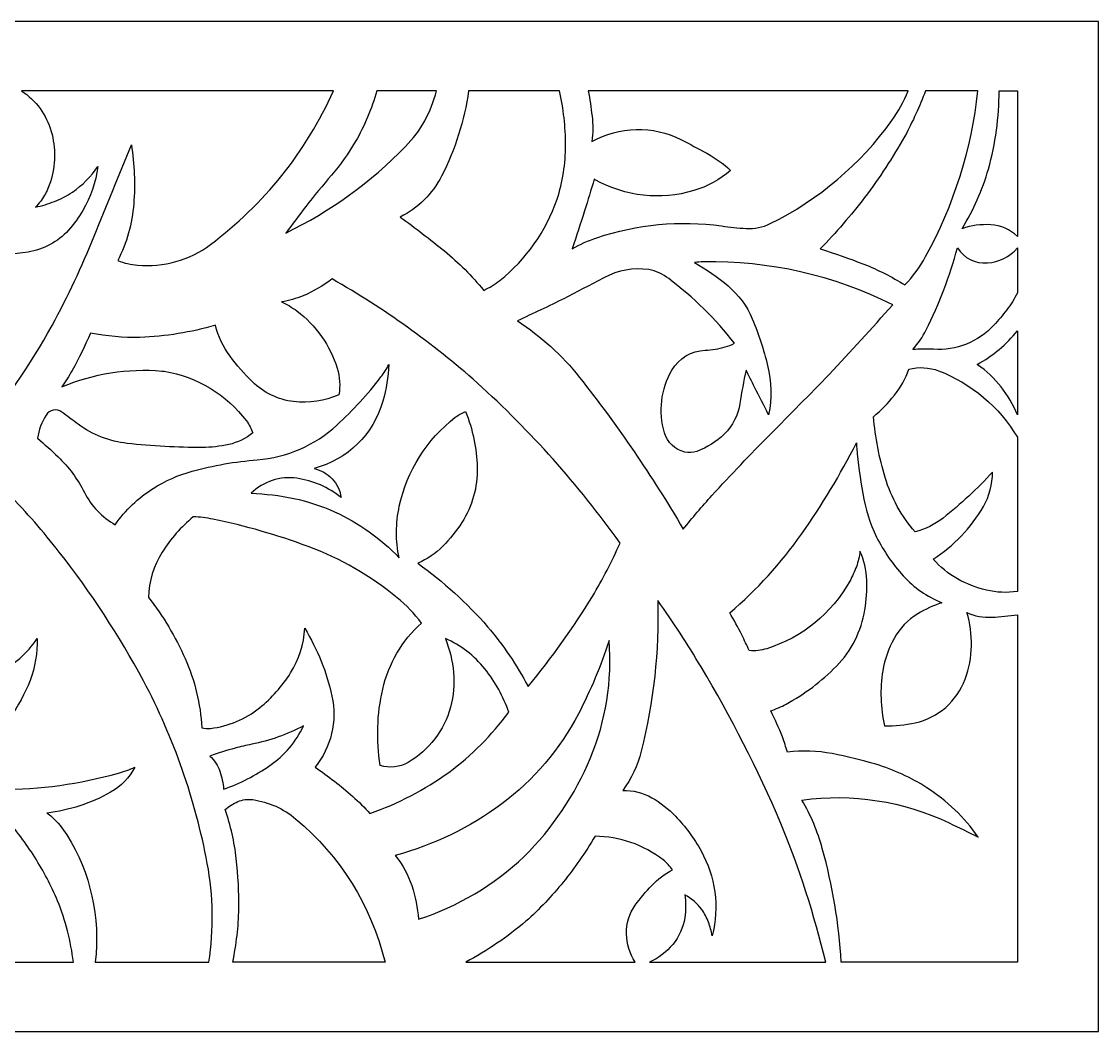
# Model space of a CAD drawing. Header units: centimetres. Extents: x -27 to -14.4, y 4.1 to 9.
# Drawn here: x -19.61 to -14.38, y 4.09 to 9 of the extents above; entities that cross this region are included whole.
import ezdxf

# ---------------------------------------------------------------- set-up
doc = ezdxf.new("R2010")
doc.units = ezdxf.units.CM
doc.header["$MEASUREMENT"] = 0
doc.layers.add('layer 1', color=7, linetype='Continuous')

msp = doc.modelspace()

# ---------------------------------------------------------------- linework, layer by layer
at = {"layer": 'layer 1', "color": 250}
for points, knots in [([(-14.37795, 9.00077), (-14.37795, 9.00077), (-14.37795, 4.09489), (-14.37795, 4.09489), (-14.37795, 4.09489), (-14.37795, 4.09489), (-26.99914, 4.09489), (-26.99914, 4.09489), (-26.99914, 4.09489), (-26.99914, 4.09489), (-26.99914, 9.00077), (-26.99914, 9.00077), (-26.99914, 9.00077), (-26.99914, 9.00077), (-14.37795, 9.00077), (-14.37795, 9.00077)], [0, 0, 0, 0, 0.2, 0.2, 0.2, 0.2, 0.4, 0.4, 0.4, 0.4, 0.6, 0.6, 0.6, 0.6, 1, 1, 1, 1]), ([(-19.6083, 8.66409), (-19.6083, 8.66409), (-18.09347, 8.66409), (-18.09347, 8.66409), (-18.09347, 8.66409), (-18.22576, 8.3684), (-18.43153, 8.11131), (-18.69099, 7.91736), (-18.69099, 7.91736), (-18.79249, 7.84148), (-18.91851, 7.80573), (-19.04476, 7.81695), (-19.04476, 7.81695), (-19.07765, 7.81987), (-19.10996, 7.82741), (-19.14075, 7.83934), (-19.14075, 7.83934), (-19.09723, 7.92554), (-19.07099, 8.01936), (-19.06344, 8.11563), (-19.06344, 8.11563), (-19.05592, 8.21131), (-19.05963, 8.3075), (-19.07451, 8.40231), (-19.07451, 8.40231), (-19.1355, 8.25464), (-19.19586, 8.10671), (-19.2556, 7.95854), (-19.2556, 7.95854), (-19.31539, 7.81024), (-19.38346, 7.66541), (-19.45948, 7.52475), (-19.45948, 7.52475), (-19.5671, 7.33188), (-19.6918, 7.149), (-19.83202, 6.97835), (-19.83202, 6.97835), (-19.80531, 7.12235), (-19.80369, 7.26981), (-19.82727, 7.41435), (-19.82727, 7.41435), (-19.84112, 7.49667), (-19.86316, 7.57736), (-19.89308, 7.65528), (-19.89308, 7.65528), (-19.92296, 7.73313), (-19.95917, 7.80838), (-20.00131, 7.88034), (-20.00131, 7.88034), (-19.86056, 7.85847), (-19.71733, 7.8586), (-19.57661, 7.88071), (-19.57661, 7.88071), (-19.50097, 7.89261), (-19.43173, 7.93007), (-19.38042, 7.98692), (-19.38042, 7.98692), (-19.35393, 8.01624), (-19.33058, 8.04828), (-19.31073, 8.08246), (-19.31073, 8.08246), (-19.27265, 8.14811), (-19.24785, 8.22058), (-19.23776, 8.29582), (-19.23776, 8.29582), (-19.27093, 8.24737), (-19.31283, 8.20548), (-19.36126, 8.1723), (-19.36126, 8.1723), (-19.3883, 8.15414), (-19.41722, 8.13896), (-19.44753, 8.127), (-19.44753, 8.127), (-19.47779, 8.11507), (-19.50906, 8.1058), (-19.54093, 8.09931), (-19.54093, 8.09931), (-19.52366, 8.11628), (-19.50885, 8.13557), (-19.49693, 8.15662), (-19.49693, 8.15662), (-19.48504, 8.17764), (-19.47532, 8.19982), (-19.46794, 8.22282), (-19.46794, 8.22282), (-19.44284, 8.3021), (-19.44147, 8.38697), (-19.46406, 8.467), (-19.46406, 8.467), (-19.48691, 8.54792), (-19.53807, 8.61786), (-19.6083, 8.66409)], [0, 0, 0, 0, 0.0416667, 0.0416667, 0.0416667, 0.0416667, 0.0833333, 0.0833333, 0.0833333, 0.0833333, 0.125, 0.125, 0.125, 0.125, 0.1666667, 0.1666667, 0.1666667, 0.1666667, 0.2083333, 0.2083333, 0.2083333, 0.2083333, 0.25, 0.25, 0.25, 0.25, 0.2916667, 0.2916667, 0.2916667, 0.2916667, 0.3333333, 0.3333333, 0.3333333, 0.3333333, 0.375, 0.375, 0.375, 0.375, 0.4166667, 0.4166667, 0.4166667, 0.4166667, 0.4583333, 0.4583333, 0.4583333, 0.4583333, 0.5, 0.5, 0.5, 0.5, 0.5416667, 0.5416667, 0.5416667, 0.5416667, 0.5833333, 0.5833333, 0.5833333, 0.5833333, 0.625, 0.625, 0.625, 0.625, 0.6666667, 0.6666667, 0.6666667, 0.6666667, 0.7083333, 0.7083333, 0.7083333, 0.7083333, 0.75, 0.75, 0.75, 0.75, 0.7916667, 0.7916667, 0.7916667, 0.7916667, 0.8333333, 0.8333333, 0.8333333, 0.8333333, 0.875, 0.875, 0.875, 0.875, 0.9166667, 0.9166667, 0.9166667, 0.9166667, 1, 1, 1, 1]), ([(-17.88259, 8.66409), (-17.88259, 8.66409), (-17.59318, 8.66409), (-17.59318, 8.66409), (-17.59318, 8.66409), (-17.61806, 8.56209), (-17.66992, 8.46858), (-17.74325, 8.39344), (-17.74325, 8.39344), (-17.91163, 8.2209), (-18.10863, 8.0787), (-18.32541, 7.97319), (-18.32541, 7.97319), (-18.293, 8.0163), (-18.26045, 8.05931), (-18.22777, 8.10222), (-18.22777, 8.10222), (-18.18694, 8.15399), (-18.14509, 8.20498), (-18.1023, 8.25514), (-18.1023, 8.25514), (-18.05941, 8.3054), (-18.02091, 8.35922), (-17.98718, 8.41603), (-17.98718, 8.41603), (-17.94222, 8.49409), (-17.90709, 8.57739), (-17.88259, 8.66409)], [0, 0, 0, 0, 0.125, 0.125, 0.125, 0.125, 0.25, 0.25, 0.25, 0.25, 0.375, 0.375, 0.375, 0.375, 0.5, 0.5, 0.5, 0.5, 0.625, 0.625, 0.625, 0.625, 0.75, 0.75, 0.75, 0.75, 1, 1, 1, 1]), ([(-17.43721, 8.66409), (-17.43721, 8.66409), (-16.99505, 8.66409), (-16.99505, 8.66409), (-16.99505, 8.66409), (-16.97587, 8.5773), (-16.9661, 8.48869), (-16.96589, 8.39982), (-16.96589, 8.39982), (-16.96571, 8.31064), (-16.97969, 8.22197), (-17.00733, 8.13718), (-17.00733, 8.13718), (-17.06049, 7.98198), (-17.15708, 7.8452), (-17.28549, 7.74315), (-17.28549, 7.74315), (-17.3095, 7.72406), (-17.33569, 7.70792), (-17.36351, 7.69503), (-17.36351, 7.69503), (-17.42038, 7.76528), (-17.48439, 7.82938), (-17.55457, 7.88633), (-17.55457, 7.88633), (-17.62455, 7.94314), (-17.69598, 7.99812), (-17.76883, 8.05121), (-17.76883, 8.05121), (-17.68248, 8.09437), (-17.61222, 8.16393), (-17.56822, 8.24985), (-17.56822, 8.24985), (-17.50176, 8.37968), (-17.45746, 8.51965), (-17.43721, 8.66409)], [0, 0, 0, 0, 0.1, 0.1, 0.1, 0.1, 0.2, 0.2, 0.2, 0.2, 0.3, 0.3, 0.3, 0.3, 0.4, 0.4, 0.4, 0.4, 0.5, 0.5, 0.5, 0.5, 0.6, 0.6, 0.6, 0.6, 0.7, 0.7, 0.7, 0.7, 0.8, 0.8, 0.8, 0.8, 1, 1, 1, 1]), ([(-16.85575, 8.66409), (-16.85575, 8.66409), (-15.30232, 8.66409), (-15.30232, 8.66409), (-15.30232, 8.66409), (-15.32267, 8.61274), (-15.34929, 8.56409), (-15.38158, 8.51928), (-15.38158, 8.51928), (-15.53452, 8.30694), (-15.73715, 8.13518), (-15.97163, 8.01901), (-15.97163, 8.01901), (-16.00798, 8.001), (-16.04844, 7.99282), (-16.08893, 7.99528), (-16.08893, 7.99528), (-16.12878, 7.9977), (-16.16849, 8.00194), (-16.20794, 8.00797), (-16.20794, 8.00797), (-16.41161, 8.036), (-16.61893, 8.01637), (-16.81372, 7.95054), (-16.81372, 7.95054), (-16.85529, 7.9365), (-16.89546, 7.91868), (-16.93377, 7.89729), (-16.93377, 7.89729), (-16.91325, 7.95839), (-16.89331, 8.01966), (-16.87393, 8.08113), (-16.87393, 8.08113), (-16.85779, 8.13229), (-16.84212, 8.18359), (-16.82689, 8.23503), (-16.82689, 8.23503), (-16.82516, 8.23395), (-16.82342, 8.2329), (-16.82164, 8.2319), (-16.82164, 8.2319), (-16.67606, 8.15017), (-16.50361, 8.13121), (-16.34378, 8.17946), (-16.34378, 8.17946), (-16.27772, 8.1994), (-16.21659, 8.23286), (-16.16422, 8.27779), (-16.16422, 8.27779), (-16.19943, 8.30986), (-16.23827, 8.33766), (-16.28001, 8.36064), (-16.28001, 8.36064), (-16.32157, 8.38353), (-16.36348, 8.40581), (-16.40571, 8.42746), (-16.40571, 8.42746), (-16.47288, 8.4619), (-16.54767, 8.47867), (-16.62313, 8.4762), (-16.62313, 8.4762), (-16.69834, 8.47374), (-16.77196, 8.45393), (-16.83826, 8.41826), (-16.83826, 8.41826), (-16.83292, 8.45927), (-16.83266, 8.50078), (-16.83746, 8.54185), (-16.83746, 8.54185), (-16.84226, 8.58279), (-16.84837, 8.62354), (-16.85575, 8.66409)], [0, 0, 0, 0, 0.0526316, 0.0526316, 0.0526316, 0.0526316, 0.1052632, 0.1052632, 0.1052632, 0.1052632, 0.1578947, 0.1578947, 0.1578947, 0.1578947, 0.2105263, 0.2105263, 0.2105263, 0.2105263, 0.2631579, 0.2631579, 0.2631579, 0.2631579, 0.3157895, 0.3157895, 0.3157895, 0.3157895, 0.3684211, 0.3684211, 0.3684211, 0.3684211, 0.4210526, 0.4210526, 0.4210526, 0.4210526, 0.4736842, 0.4736842, 0.4736842, 0.4736842, 0.5263158, 0.5263158, 0.5263158, 0.5263158, 0.5789474, 0.5789474, 0.5789474, 0.5789474, 0.6315789, 0.6315789, 0.6315789, 0.6315789, 0.6842105, 0.6842105, 0.6842105, 0.6842105, 0.7368421, 0.7368421, 0.7368421, 0.7368421, 0.7894737, 0.7894737, 0.7894737, 0.7894737, 0.8421053, 0.8421053, 0.8421053, 0.8421053, 0.8947368, 0.8947368, 0.8947368, 0.8947368, 1, 1, 1, 1]), ([(-15.21813, 8.66409), (-15.21813, 8.66409), (-14.96345, 8.66409), (-14.96345, 8.66409), (-14.96345, 8.66409), (-14.99387, 8.38166), (-15.08018, 8.10801), (-15.21729, 7.85923), (-15.21729, 7.85923), (-15.24491, 7.80909), (-15.27882, 7.76268), (-15.31818, 7.72111), (-15.31818, 7.72111), (-15.38153, 7.76105), (-15.44847, 7.79494), (-15.51814, 7.82237), (-15.51814, 7.82237), (-15.58768, 7.84977), (-15.65826, 7.87438), (-15.72975, 7.89621), (-15.72975, 7.89621), (-15.65281, 7.97518), (-15.58067, 8.0587), (-15.51373, 8.14633), (-15.51373, 8.14633), (-15.44153, 8.24084), (-15.3762, 8.34037), (-15.31818, 8.44419), (-15.31818, 8.44419), (-15.27973, 8.51506), (-15.24629, 8.58854), (-15.21813, 8.66409)], [0, 0, 0, 0, 0.1111111, 0.1111111, 0.1111111, 0.1111111, 0.2222222, 0.2222222, 0.2222222, 0.2222222, 0.3333333, 0.3333333, 0.3333333, 0.3333333, 0.4444444, 0.4444444, 0.4444444, 0.4444444, 0.5555556, 0.5555556, 0.5555556, 0.5555556, 0.6666667, 0.6666667, 0.6666667, 0.6666667, 0.7777778, 0.7777778, 0.7777778, 0.7777778, 1, 1, 1, 1]), ([(-14.86024, 8.66409), (-14.86058, 8.53577), (-14.87814, 8.40804), (-14.9124, 8.28437), (-14.9124, 8.28437), (-14.94195, 8.18257), (-14.98486, 8.08508), (-15.03995, 7.99452), (-15.03995, 7.99452), (-14.99523, 8.00986), (-14.94789, 8.01628), (-14.90068, 8.01342), (-14.90068, 8.01342), (-14.85245, 8.01051), (-14.8068, 7.99057), (-14.7719, 7.95718), (-14.7719, 7.95718), (-14.7719, 7.95718), (-14.7719, 8.66409), (-14.7719, 8.66409), (-14.7719, 8.66409), (-14.7719, 8.66409), (-14.86024, 8.66409), (-14.86024, 8.66409)], [0, 0, 0, 0, 0.1428571, 0.1428571, 0.1428571, 0.1428571, 0.2857143, 0.2857143, 0.2857143, 0.2857143, 0.4285714, 0.4285714, 0.4285714, 0.4285714, 0.5714286, 0.5714286, 0.5714286, 0.5714286, 0.7142857, 0.7142857, 0.7142857, 0.7142857, 1, 1, 1, 1]), ([(-14.7719, 7.90126), (-14.80859, 7.85828), (-14.86106, 7.83183), (-14.91745, 7.82788), (-14.91745, 7.82788), (-14.97573, 7.8238), (-15.0316, 7.85199), (-15.063, 7.90126), (-15.063, 7.90126), (-15.1001, 7.76362), (-15.15098, 7.63005), (-15.21485, 7.50262), (-15.21485, 7.50262), (-15.23213, 7.46814), (-15.25393, 7.43609), (-15.27968, 7.40735), (-15.27968, 7.40735), (-15.24623, 7.41019), (-15.21264, 7.41056), (-15.17914, 7.40848), (-15.17914, 7.40848), (-15.0689, 7.40168), (-14.96147, 7.44453), (-14.88623, 7.5254), (-14.88623, 7.5254), (-14.86412, 7.54914), (-14.84318, 7.57396), (-14.82348, 7.59976), (-14.82348, 7.59976), (-14.80374, 7.6256), (-14.78647, 7.65322), (-14.7719, 7.68227), (-14.7719, 7.68227), (-14.7719, 7.68227), (-14.7719, 7.90126), (-14.7719, 7.90126)], [0, 0, 0, 0, 0.1, 0.1, 0.1, 0.1, 0.2, 0.2, 0.2, 0.2, 0.3, 0.3, 0.3, 0.3, 0.4, 0.4, 0.4, 0.4, 0.5, 0.5, 0.5, 0.5, 0.6, 0.6, 0.6, 0.6, 0.7, 0.7, 0.7, 0.7, 0.8, 0.8, 0.8, 0.8, 1, 1, 1, 1]), ([(-15.37726, 7.62519), (-15.47847, 7.51054), (-15.58145, 7.39747), (-15.68616, 7.28601), (-15.68616, 7.28601), (-15.78139, 7.18836), (-15.87701, 7.09111), (-15.97302, 6.99427), (-15.97302, 6.99427), (-16.06901, 6.89742), (-16.1632, 6.79882), (-16.25552, 6.69848), (-16.25552, 6.69848), (-16.30341, 6.64523), (-16.34986, 6.5907), (-16.39482, 6.53494), (-16.39482, 6.53494), (-16.54528, 6.79203), (-16.71344, 7.03826), (-16.89817, 7.27195), (-16.89817, 7.27195), (-16.98305, 7.37931), (-17.08492, 7.47203), (-17.19978, 7.54645), (-17.19978, 7.54645), (-17.16186, 7.56478), (-17.12382, 7.58281), (-17.08563, 7.60056), (-17.08563, 7.60056), (-17.04732, 7.61837), (-17.0093, 7.63679), (-16.97157, 7.6558), (-16.97157, 7.6558), (-16.90678, 7.68939), (-16.84213, 7.72324), (-16.77764, 7.75737), (-16.77764, 7.75737), (-16.71159, 7.79232), (-16.63626, 7.80584), (-16.56217, 7.79607), (-16.56217, 7.79607), (-16.52706, 7.78855), (-16.49397, 7.77349), (-16.46524, 7.75196), (-16.46524, 7.75196), (-16.34517, 7.66201), (-16.2377, 7.55634), (-16.14573, 7.43783), (-16.14573, 7.43783), (-16.16005, 7.43047), (-16.17506, 7.42446), (-16.19051, 7.41993), (-16.19051, 7.41993), (-16.22217, 7.41086), (-16.2548, 7.40565), (-16.2877, 7.40439), (-16.2877, 7.40439), (-16.35481, 7.40181), (-16.4159, 7.36506), (-16.44954, 7.30693), (-16.44954, 7.30693), (-16.50293, 7.21472), (-16.51599, 7.10469), (-16.48564, 7.00256), (-16.48564, 7.00256), (-16.47186, 6.95622), (-16.43452, 6.92076), (-16.38753, 6.90942), (-16.38753, 6.90942), (-16.36813, 6.90475), (-16.34778, 6.90586), (-16.32899, 6.91265), (-16.32899, 6.91265), (-16.2786, 6.93087), (-16.2328, 6.95984), (-16.19475, 6.99757), (-16.19475, 6.99757), (-16.15458, 7.03743), (-16.12826, 7.08911), (-16.11967, 7.14505), (-16.11967, 7.14505), (-16.11128, 7.19957), (-16.10127, 7.25384), (-16.08962, 7.30776), (-16.08962, 7.30776), (-16.07586, 7.28007), (-16.06204, 7.25239), (-16.04812, 7.22478), (-16.04812, 7.22478), (-16.02549, 7.17994), (-16.00272, 7.1352), (-15.97977, 7.09054), (-15.97977, 7.09054), (-15.96376, 7.16959), (-15.96541, 7.25119), (-15.98459, 7.32952), (-15.98459, 7.32952), (-16.00357, 7.40706), (-16.02861, 7.48294), (-16.05953, 7.55652), (-16.05953, 7.55652), (-16.08552, 7.61837), (-16.12572, 7.6732), (-16.17691, 7.71657), (-16.17691, 7.71657), (-16.22751, 7.75943), (-16.28199, 7.79746), (-16.33966, 7.83018), (-16.33966, 7.83018), (-16.3254, 7.832), (-16.31102, 7.83305), (-16.29664, 7.83331), (-16.29664, 7.83331), (-15.97792, 7.83934), (-15.66234, 7.76787), (-15.37726, 7.62519)], [0, 0, 0, 0, 0.0333333, 0.0333333, 0.0333333, 0.0333333, 0.0666667, 0.0666667, 0.0666667, 0.0666667, 0.1, 0.1, 0.1, 0.1, 0.1333333, 0.1333333, 0.1333333, 0.1333333, 0.1666667, 0.1666667, 0.1666667, 0.1666667, 0.2, 0.2, 0.2, 0.2, 0.2333333, 0.2333333, 0.2333333, 0.2333333, 0.2666667, 0.2666667, 0.2666667, 0.2666667, 0.3, 0.3, 0.3, 0.3, 0.3333333, 0.3333333, 0.3333333, 0.3333333, 0.3666667, 0.3666667, 0.3666667, 0.3666667, 0.4, 0.4, 0.4, 0.4, 0.4333333, 0.4333333, 0.4333333, 0.4333333, 0.4666667, 0.4666667, 0.4666667, 0.4666667, 0.5, 0.5, 0.5, 0.5, 0.5333333, 0.5333333, 0.5333333, 0.5333333, 0.5666667, 0.5666667, 0.5666667, 0.5666667, 0.6, 0.6, 0.6, 0.6, 0.6333333, 0.6333333, 0.6333333, 0.6333333, 0.6666667, 0.6666667, 0.6666667, 0.6666667, 0.7, 0.7, 0.7, 0.7, 0.7333333, 0.7333333, 0.7333333, 0.7333333, 0.7666667, 0.7666667, 0.7666667, 0.7666667, 0.8, 0.8, 0.8, 0.8, 0.8333333, 0.8333333, 0.8333333, 0.8333333, 0.8666667, 0.8666667, 0.8666667, 0.8666667, 0.9, 0.9, 0.9, 0.9, 0.9333333, 0.9333333, 0.9333333, 0.9333333, 1, 1, 1, 1]), ([(-18.10019, 7.75016), (-17.84786, 7.607), (-17.61131, 7.43759), (-17.39452, 7.24481), (-17.39452, 7.24481), (-17.13619, 7.01144), (-16.90381, 6.75079), (-16.70146, 6.46751), (-16.70146, 6.46751), (-16.74084, 6.37851), (-16.7856, 6.29198), (-16.83546, 6.20844), (-16.83546, 6.20844), (-16.92922, 6.05533), (-17.03373, 5.90902), (-17.14814, 5.77068), (-17.14814, 5.77068), (-17.20269, 5.87444), (-17.2686, 5.97181), (-17.34468, 6.06103), (-17.34468, 6.06103), (-17.44553, 6.17655), (-17.55944, 6.27998), (-17.68415, 6.36924), (-17.68415, 6.36924), (-17.63856, 6.38871), (-17.59719, 6.41685), (-17.56232, 6.4521), (-17.56232, 6.4521), (-17.52769, 6.4871), (-17.49679, 6.52561), (-17.47011, 6.56701), (-17.47011, 6.56701), (-17.41882, 6.6466), (-17.39271, 6.73976), (-17.39517, 6.83441), (-17.39517, 6.83441), (-17.3976, 6.92769), (-17.4168, 7.01977), (-17.45188, 7.10625), (-17.45188, 7.10625), (-17.46974, 7.09938), (-17.48647, 7.08992), (-17.50157, 7.07818), (-17.50157, 7.07818), (-17.64006, 6.97045), (-17.73627, 6.81762), (-17.7735, 6.64618), (-17.7735, 6.64618), (-17.78211, 6.60502), (-17.78674, 6.56315), (-17.78736, 6.5211), (-17.78736, 6.5211), (-17.78797, 6.47899), (-17.78331, 6.43698), (-17.7735, 6.39604), (-17.7735, 6.39604), (-17.86354, 6.4894), (-17.97014, 6.56517), (-18.08791, 6.61954), (-18.08791, 6.61954), (-18.15146, 6.64805), (-18.21786, 6.66968), (-18.28601, 6.68403), (-18.28601, 6.68403), (-18.3541, 6.69841), (-18.42331, 6.70674), (-18.49285, 6.70895), (-18.49285, 6.70895), (-18.43431, 6.76674), (-18.35201, 6.79377), (-18.27058, 6.78203), (-18.27058, 6.78203), (-18.19197, 6.77068), (-18.1179, 6.73812), (-18.05635, 6.68791), (-18.05635, 6.68791), (-18.0604, 6.72241), (-18.07561, 6.75463), (-18.09972, 6.77964), (-18.09972, 6.77964), (-18.12367, 6.80449), (-18.15424, 6.82195), (-18.18783, 6.82992), (-18.18783, 6.82992), (-18.02573, 6.87127), (-17.89819, 6.99595), (-17.85332, 7.15711), (-17.85332, 7.15711), (-17.83716, 7.21507), (-17.82764, 7.27467), (-17.82495, 7.33479), (-17.82495, 7.33479), (-17.83547, 7.31344), (-17.84807, 7.29317), (-17.86255, 7.27428), (-17.86255, 7.27428), (-17.9269, 7.19031), (-17.99844, 7.11207), (-18.07635, 7.04049), (-18.07635, 7.04049), (-18.18286, 6.94263), (-18.31918, 6.88323), (-18.46339, 6.87182), (-18.46339, 6.87182), (-18.57033, 6.86337), (-18.67619, 6.84476), (-18.7796, 6.81625), (-18.7796, 6.81625), (-18.84632, 6.79785), (-18.90998, 6.76982), (-18.96861, 6.73304), (-18.96861, 6.73304), (-19.04147, 6.6873), (-19.10436, 6.62735), (-19.15351, 6.55673), (-19.15351, 6.55673), (-19.21767, 6.59279), (-19.26963, 6.64723), (-19.30265, 6.71301), (-19.30265, 6.71301), (-19.33522, 6.77784), (-19.37864, 6.83656), (-19.4311, 6.88668), (-19.4311, 6.88668), (-19.46356, 6.9177), (-19.49691, 6.94775), (-19.5311, 6.97685), (-19.5311, 6.97685), (-19.5244, 7.01669), (-19.51002, 7.05487), (-19.48877, 7.08924), (-19.48877, 7.08924), (-19.48109, 7.10167), (-19.46857, 7.11031), (-19.45423, 7.11307), (-19.45423, 7.11307), (-19.43989, 7.11584), (-19.42498, 7.11242), (-19.41323, 7.10374), (-19.41323, 7.10374), (-19.38645, 7.0839), (-19.35965, 7.0641), (-19.33281, 7.04435), (-19.33281, 7.04435), (-19.26306, 6.99302), (-19.18106, 6.96101), (-19.09497, 6.95149), (-19.09497, 6.95149), (-18.97392, 6.93812), (-18.85222, 6.93152), (-18.73043, 6.93168), (-18.73043, 6.93168), (-18.6871, 6.93176), (-18.64391, 6.93658), (-18.60164, 6.94611), (-18.60164, 6.94611), (-18.55896, 6.95572), (-18.51902, 6.97488), (-18.4848, 7.00215), (-18.4848, 7.00215), (-18.49203, 7.02322), (-18.50255, 7.04301), (-18.51594, 7.06082), (-18.51594, 7.06082), (-18.61301, 7.18959), (-18.75595, 7.2759), (-18.91514, 7.3017), (-18.91514, 7.3017), (-18.91892, 7.30227), (-18.92274, 7.30272), (-18.92656, 7.30305), (-18.92656, 7.30305), (-19.0926, 7.31715), (-19.25948, 7.29064), (-19.41297, 7.22576), (-19.41297, 7.22576), (-19.39491, 7.25171), (-19.37801, 7.27846), (-19.36234, 7.30593), (-19.36234, 7.30593), (-19.32956, 7.36475), (-19.29997, 7.42531), (-19.27375, 7.48734), (-19.27375, 7.48734), (-19.1946, 7.4715), (-19.11396, 7.46443), (-19.03326, 7.46625), (-19.03326, 7.46625), (-18.90898, 7.47116), (-18.78578, 7.49099), (-18.66623, 7.52531), (-18.66623, 7.52531), (-18.6531, 7.47113), (-18.62915, 7.42017), (-18.59576, 7.37552), (-18.59576, 7.37552), (-18.56269, 7.33127), (-18.52631, 7.28957), (-18.48693, 7.2508), (-18.48693, 7.2508), (-18.4327, 7.19742), (-18.36232, 7.16354), (-18.28675, 7.15447), (-18.28675, 7.15447), (-18.21187, 7.14548), (-18.13599, 7.157), (-18.06713, 7.18779), (-18.06713, 7.18779), (-18.05958, 7.23075), (-18.06235, 7.27486), (-18.0752, 7.31654), (-18.0752, 7.31654), (-18.1095, 7.42778), (-18.17813, 7.52523), (-18.27132, 7.59498), (-18.27132, 7.59498), (-18.29445, 7.6123), (-18.31934, 7.62712), (-18.34559, 7.63922), (-18.34559, 7.63922), (-18.30942, 7.645), (-18.27403, 7.65491), (-18.2401, 7.66875), (-18.2401, 7.66875), (-18.1903, 7.69004), (-18.14331, 7.71738), (-18.10019, 7.75016)], [0, 0, 0, 0, 0.0172414, 0.0172414, 0.0172414, 0.0172414, 0.0344828, 0.0344828, 0.0344828, 0.0344828, 0.0517241, 0.0517241, 0.0517241, 0.0517241, 0.0689655, 0.0689655, 0.0689655, 0.0689655, 0.0862069, 0.0862069, 0.0862069, 0.0862069, 0.1034483, 0.1034483, 0.1034483, 0.1034483, 0.1206897, 0.1206897, 0.1206897, 0.1206897, 0.137931, 0.137931, 0.137931, 0.137931, 0.1551724, 0.1551724, 0.1551724, 0.1551724, 0.1724138, 0.1724138, 0.1724138, 0.1724138, 0.1896552, 0.1896552, 0.1896552, 0.1896552, 0.2068966, 0.2068966, 0.2068966, 0.2068966, 0.2241379, 0.2241379, 0.2241379, 0.2241379, 0.2413793, 0.2413793, 0.2413793, 0.2413793, 0.2586207, 0.2586207, 0.2586207, 0.2586207, 0.2758621, 0.2758621, 0.2758621, 0.2758621, 0.2931034, 0.2931034, 0.2931034, 0.2931034, 0.3103448, 0.3103448, 0.3103448, 0.3103448, 0.3275862, 0.3275862, 0.3275862, 0.3275862, 0.3448276, 0.3448276, 0.3448276, 0.3448276, 0.362069, 0.362069, 0.362069, 0.362069, 0.3793103, 0.3793103, 0.3793103, 0.3793103, 0.3965517, 0.3965517, 0.3965517, 0.3965517, 0.4137931, 0.4137931, 0.4137931, 0.4137931, 0.4310345, 0.4310345, 0.4310345, 0.4310345, 0.4482759, 0.4482759, 0.4482759, 0.4482759, 0.4655172, 0.4655172, 0.4655172, 0.4655172, 0.4827586, 0.4827586, 0.4827586, 0.4827586, 0.5, 0.5, 0.5, 0.5, 0.5172414, 0.5172414, 0.5172414, 0.5172414, 0.5344828, 0.5344828, 0.5344828, 0.5344828, 0.5517241, 0.5517241, 0.5517241, 0.5517241, 0.5689655, 0.5689655, 0.5689655, 0.5689655, 0.5862069, 0.5862069, 0.5862069, 0.5862069, 0.6034483, 0.6034483, 0.6034483, 0.6034483, 0.6206897, 0.6206897, 0.6206897, 0.6206897, 0.637931, 0.637931, 0.637931, 0.637931, 0.6551724, 0.6551724, 0.6551724, 0.6551724, 0.6724138, 0.6724138, 0.6724138, 0.6724138, 0.6896552, 0.6896552, 0.6896552, 0.6896552, 0.7068966, 0.7068966, 0.7068966, 0.7068966, 0.7241379, 0.7241379, 0.7241379, 0.7241379, 0.7413793, 0.7413793, 0.7413793, 0.7413793, 0.7586207, 0.7586207, 0.7586207, 0.7586207, 0.7758621, 0.7758621, 0.7758621, 0.7758621, 0.7931034, 0.7931034, 0.7931034, 0.7931034, 0.8103448, 0.8103448, 0.8103448, 0.8103448, 0.8275862, 0.8275862, 0.8275862, 0.8275862, 0.8448276, 0.8448276, 0.8448276, 0.8448276, 0.862069, 0.862069, 0.862069, 0.862069, 0.8793103, 0.8793103, 0.8793103, 0.8793103, 0.8965517, 0.8965517, 0.8965517, 0.8965517, 0.9137931, 0.9137931, 0.9137931, 0.9137931, 0.9310345, 0.9310345, 0.9310345, 0.9310345, 0.9482759, 0.9482759, 0.9482759, 0.9482759, 0.9655172, 0.9655172, 0.9655172, 0.9655172, 1, 1, 1, 1]), ([(-14.7719, 7.09052), (-14.7719, 7.09052), (-14.7719, 7.49823), (-14.7719, 7.49823), (-14.7719, 7.49823), (-14.79823, 7.46504), (-14.82786, 7.43458), (-14.86032, 7.40735), (-14.86032, 7.40735), (-14.89352, 7.37973), (-14.92943, 7.35555), (-14.96748, 7.33514), (-14.96748, 7.33514), (-14.96662, 7.3347), (-14.96579, 7.33418), (-14.96499, 7.33362), (-14.96499, 7.33362), (-14.87829, 7.27317), (-14.81116, 7.18864), (-14.7719, 7.09052)], [0, 0, 0, 0, 0.1666667, 0.1666667, 0.1666667, 0.1666667, 0.3333333, 0.3333333, 0.3333333, 0.3333333, 0.5, 0.5, 0.5, 0.5, 0.6666667, 0.6666667, 0.6666667, 0.6666667, 1, 1, 1, 1]), ([(-14.7719, 6.23218), (-14.7719, 6.23218), (-14.7719, 6.98102), (-14.7719, 6.98102), (-14.7719, 6.98102), (-14.85915, 7.12886), (-14.99387, 7.24269), (-15.15421, 7.30404), (-15.15421, 7.30404), (-15.20025, 7.32164), (-15.25063, 7.32438), (-15.2983, 7.31184), (-15.2983, 7.31184), (-15.31481, 7.26599), (-15.33875, 7.22314), (-15.36916, 7.18504), (-15.36916, 7.18504), (-15.39943, 7.14711), (-15.43347, 7.11231), (-15.47071, 7.08121), (-15.47071, 7.08121), (-15.46192, 6.98084), (-15.44283, 6.88166), (-15.41373, 6.7852), (-15.41373, 6.7852), (-15.38438, 6.68791), (-15.33482, 6.59797), (-15.26825, 6.52119), (-15.26825, 6.52119), (-15.219, 6.53423), (-15.17298, 6.55721), (-15.13297, 6.58877), (-15.13297, 6.58877), (-15.04692, 6.65658), (-14.96651, 6.7312), (-14.89246, 6.81195), (-14.89246, 6.81195), (-14.89233, 6.75315), (-14.90771, 6.69531), (-14.93698, 6.6443), (-14.93698, 6.6443), (-14.99634, 6.54095), (-15.07992, 6.45351), (-15.18049, 6.38953), (-15.18049, 6.38953), (-15.14677, 6.35119), (-15.10691, 6.31877), (-15.06252, 6.29354), (-15.06252, 6.29354), (-15.01849, 6.269), (-14.97132, 6.25056), (-14.92231, 6.23873), (-14.92231, 6.23873), (-14.87306, 6.22682), (-14.82198, 6.22459), (-14.7719, 6.23218)], [0, 0, 0, 0, 0.0666667, 0.0666667, 0.0666667, 0.0666667, 0.1333333, 0.1333333, 0.1333333, 0.1333333, 0.2, 0.2, 0.2, 0.2, 0.2666667, 0.2666667, 0.2666667, 0.2666667, 0.3333333, 0.3333333, 0.3333333, 0.3333333, 0.4, 0.4, 0.4, 0.4, 0.4666667, 0.4666667, 0.4666667, 0.4666667, 0.5333333, 0.5333333, 0.5333333, 0.5333333, 0.6, 0.6, 0.6, 0.6, 0.6666667, 0.6666667, 0.6666667, 0.6666667, 0.7333333, 0.7333333, 0.7333333, 0.7333333, 0.8, 0.8, 0.8, 0.8, 0.8666667, 0.8666667, 0.8666667, 0.8666667, 1, 1, 1, 1]), ([(-15.62682, 4.43155), (-15.62682, 4.43155), (-14.7719, 4.43155), (-14.7719, 4.43155), (-14.7719, 4.43155), (-14.7719, 4.43155), (-14.7719, 6.11922), (-14.7719, 6.11922), (-14.7719, 6.11922), (-14.81281, 6.11306), (-14.85401, 6.109), (-14.89534, 6.10701), (-14.89534, 6.10701), (-14.9372, 6.10499), (-14.97898, 6.1128), (-15.01728, 6.12979), (-15.01728, 6.12979), (-14.98454, 6.02421), (-14.98738, 5.91072), (-15.02531, 5.80689), (-15.02531, 5.80689), (-15.06465, 5.69921), (-15.15623, 5.61891), (-15.26812, 5.59391), (-15.26812, 5.59391), (-15.31703, 5.58296), (-15.36712, 5.57807), (-15.41723, 5.57929), (-15.41723, 5.57929), (-15.43669, 5.66738), (-15.43949, 5.75836), (-15.42549, 5.84747), (-15.42549, 5.84747), (-15.41642, 5.9024), (-15.39789, 5.95537), (-15.37075, 6.00397), (-15.37075, 6.00397), (-15.34335, 6.05303), (-15.30368, 6.09417), (-15.25565, 6.12333), (-15.25565, 6.12333), (-15.21891, 6.14565), (-15.17981, 6.16386), (-15.13909, 6.17766), (-15.13909, 6.17766), (-15.2103, 6.20682), (-15.27418, 6.25147), (-15.32607, 6.3083), (-15.32607, 6.3083), (-15.37758, 6.36473), (-15.42107, 6.42798), (-15.45533, 6.49626), (-15.45533, 6.49626), (-15.48772, 6.56345), (-15.5105, 6.63486), (-15.52302, 6.70837), (-15.52302, 6.70837), (-15.53548, 6.78155), (-15.54522, 6.85519), (-15.55225, 6.92909), (-15.55225, 6.92909), (-15.55303, 6.93734), (-15.55344, 6.94563), (-15.55346, 6.95392), (-15.55346, 6.95392), (-15.63172, 6.80013), (-15.72081, 6.65209), (-15.82005, 6.51093), (-15.82005, 6.51093), (-15.91956, 6.36939), (-16.03672, 6.24106), (-16.16862, 6.12908), (-16.16862, 6.12908), (-16.14814, 6.09373), (-16.12868, 6.0578), (-16.11025, 6.02135), (-16.11025, 6.02135), (-16.09763, 5.99622), (-16.08567, 5.97077), (-16.07433, 5.94504), (-16.07433, 5.94504), (-16.04568, 5.94252), (-16.01681, 5.94563), (-15.98934, 5.95419), (-15.98934, 5.95419), (-15.81765, 6.00772), (-15.67325, 6.12521), (-15.58599, 6.28247), (-15.58599, 6.28247), (-15.57349, 6.305), (-15.56275, 6.32847), (-15.55385, 6.35266), (-15.55385, 6.35266), (-15.54494, 6.3769), (-15.53905, 6.40213), (-15.53626, 6.42782), (-15.53626, 6.42782), (-15.51558, 6.38376), (-15.50429, 6.33589), (-15.50308, 6.28725), (-15.50308, 6.28725), (-15.50187, 6.23902), (-15.5051, 6.19078), (-15.51271, 6.14314), (-15.51271, 6.14314), (-15.52918, 6.0399), (-15.57735, 5.94426), (-15.65049, 5.86953), (-15.65049, 5.86953), (-15.72233, 5.79615), (-15.80482, 5.73399), (-15.89513, 5.68515), (-15.89513, 5.68515), (-15.91902, 5.67222), (-15.94395, 5.66135), (-15.96966, 5.65261), (-15.96966, 5.65261), (-15.94885, 5.61125), (-15.93004, 5.56892), (-15.91327, 5.52576), (-15.91327, 5.52576), (-15.90405, 5.50144), (-15.89582, 5.47675), (-15.88862, 5.45177), (-15.88862, 5.45177), (-15.81619, 5.4605), (-15.74281, 5.45807), (-15.6711, 5.44457), (-15.6711, 5.44457), (-15.59976, 5.43112), (-15.5292, 5.41389), (-15.45969, 5.39291), (-15.45969, 5.39291), (-15.37231, 5.36655), (-15.28899, 5.32825), (-15.21208, 5.27911), (-15.21208, 5.27911), (-15.11387, 5.21632), (-15.02886, 5.13491), (-14.96189, 5.0395), (-14.96189, 5.0395), (-15.00882, 5.06255), (-15.05588, 5.08537), (-15.10305, 5.1079), (-15.10305, 5.1079), (-15.32545, 5.21415), (-15.57397, 5.25285), (-15.81813, 5.2192), (-15.81813, 5.2192), (-15.77525, 5.14522), (-15.74195, 5.06609), (-15.71905, 4.98372), (-15.71905, 4.98372), (-15.66891, 4.80344), (-15.63799, 4.61832), (-15.62682, 4.43155)], [0, 0, 0, 0, 0.025, 0.025, 0.025, 0.025, 0.05, 0.05, 0.05, 0.05, 0.075, 0.075, 0.075, 0.075, 0.1, 0.1, 0.1, 0.1, 0.125, 0.125, 0.125, 0.125, 0.15, 0.15, 0.15, 0.15, 0.175, 0.175, 0.175, 0.175, 0.2, 0.2, 0.2, 0.2, 0.225, 0.225, 0.225, 0.225, 0.25, 0.25, 0.25, 0.25, 0.275, 0.275, 0.275, 0.275, 0.3, 0.3, 0.3, 0.3, 0.325, 0.325, 0.325, 0.325, 0.35, 0.35, 0.35, 0.35, 0.375, 0.375, 0.375, 0.375, 0.4, 0.4, 0.4, 0.4, 0.425, 0.425, 0.425, 0.425, 0.45, 0.45, 0.45, 0.45, 0.475, 0.475, 0.475, 0.475, 0.5, 0.5, 0.5, 0.5, 0.525, 0.525, 0.525, 0.525, 0.55, 0.55, 0.55, 0.55, 0.575, 0.575, 0.575, 0.575, 0.6, 0.6, 0.6, 0.6, 0.625, 0.625, 0.625, 0.625, 0.65, 0.65, 0.65, 0.65, 0.675, 0.675, 0.675, 0.675, 0.7, 0.7, 0.7, 0.7, 0.725, 0.725, 0.725, 0.725, 0.75, 0.75, 0.75, 0.75, 0.775, 0.775, 0.775, 0.775, 0.8, 0.8, 0.8, 0.8, 0.825, 0.825, 0.825, 0.825, 0.85, 0.85, 0.85, 0.85, 0.875, 0.875, 0.875, 0.875, 0.9, 0.9, 0.9, 0.9, 0.925, 0.925, 0.925, 0.925, 0.95, 0.95, 0.95, 0.95, 1, 1, 1, 1]), ([(-19.25063, 4.43155), (-19.22433, 4.64741), (-19.27284, 4.86562), (-19.38817, 5.04994), (-19.38817, 5.04994), (-19.40808, 5.08173), (-19.43199, 5.1108), (-19.45935, 5.13643), (-19.45935, 5.13643), (-19.46716, 5.14376), (-19.47578, 5.15018), (-19.48504, 5.15557), (-19.48504, 5.15557), (-19.37619, 5.16893), (-19.27106, 5.20341), (-19.17545, 5.25713), (-19.17545, 5.25713), (-19.1255, 5.2852), (-19.08481, 5.32715), (-19.05832, 5.37796), (-19.05832, 5.37796), (-19.08423, 5.36709), (-19.11079, 5.3578), (-19.13784, 5.35017), (-19.13784, 5.35017), (-19.32513, 5.29733), (-19.51882, 5.2703), (-19.71341, 5.26978), (-19.71341, 5.26978), (-19.80633, 5.27086), (-19.89892, 5.28091), (-19.98989, 5.29983), (-19.98989, 5.29983), (-19.92497, 5.34036), (-19.86539, 5.38883), (-19.81248, 5.44414), (-19.81248, 5.44414), (-19.75973, 5.49929), (-19.71071, 5.55787), (-19.66572, 5.61952), (-19.66572, 5.61952), (-19.62512, 5.67515), (-19.59195, 5.73584), (-19.5671, 5.8001), (-19.5671, 5.8001), (-19.54208, 5.86472), (-19.5305, 5.93376), (-19.53312, 6.00302), (-19.53312, 6.00302), (-19.55636, 5.96706), (-19.5847, 5.93467), (-19.61726, 5.90687), (-19.61726, 5.90687), (-19.64994, 5.87971), (-19.68637, 5.85743), (-19.72543, 5.84074), (-19.72543, 5.84074), (-19.69763, 5.86943), (-19.67982, 5.90631), (-19.67468, 5.94593), (-19.67468, 5.94593), (-19.6696, 5.98487), (-19.67185, 6.02441), (-19.68129, 6.06253), (-19.68129, 6.06253), (-19.69188, 6.10534), (-19.72139, 6.14096), (-19.76149, 6.15928), (-19.76149, 6.15928), (-19.79685, 6.17546), (-19.83699, 6.17761), (-19.87386, 6.16531), (-19.87386, 6.16531), (-19.90968, 6.15336), (-19.94335, 6.1358), (-19.97366, 6.11328), (-19.97366, 6.11328), (-20.03969, 6.0642), (-20.07237, 5.98212), (-20.05807, 5.90108), (-20.05807, 5.90108), (-20.04425, 5.82284), (-19.99851, 5.75391), (-19.93174, 5.71084), (-19.93174, 5.71084), (-19.91211, 5.69817), (-19.8923, 5.68576), (-19.87232, 5.67365), (-19.87232, 5.67365), (-19.85231, 5.6615), (-19.83133, 5.65106), (-19.80957, 5.64241), (-19.80957, 5.64241), (-19.82532, 5.62728), (-19.84127, 5.61234), (-19.85745, 5.59765), (-19.85745, 5.59765), (-19.87381, 5.5828), (-19.88991, 5.56766), (-19.90575, 5.55226), (-19.90575, 5.55226), (-19.95314, 5.50483), (-19.99944, 5.45633), (-20.04459, 5.40677), (-20.04459, 5.40677), (-20.09194, 5.35475), (-20.16004, 5.32649), (-20.2303, 5.3296), (-20.2303, 5.3296), (-20.33622, 5.33429), (-20.44044, 5.35819), (-20.53784, 5.40009), (-20.53784, 5.40009), (-20.63493, 5.44186), (-20.72565, 5.49716), (-20.80727, 5.56428), (-20.80727, 5.56428), (-20.71705, 5.5971), (-20.63385, 5.64664), (-20.56205, 5.71038), (-20.56205, 5.71038), (-20.32655, 5.91933), (-20.10719, 6.14572), (-19.90575, 6.38768), (-19.90575, 6.38768), (-19.82194, 6.48957), (-19.7437, 6.59589), (-19.67134, 6.70622), (-19.67134, 6.70622), (-19.58422, 6.61652), (-19.50195, 6.52223), (-19.42492, 6.42374), (-19.42492, 6.42374), (-19.27128, 6.22732), (-19.13455, 6.0182), (-19.01623, 5.79867), (-19.01623, 5.79867), (-18.86875, 5.52027), (-18.76417, 5.22107), (-18.70607, 4.91141), (-18.70607, 4.91141), (-18.67637, 4.75306), (-18.6738, 4.59076), (-18.69845, 4.43155), (-18.69845, 4.43155), (-18.69845, 4.43155), (-19.25063, 4.43155), (-19.25063, 4.43155), (-19.25063, 4.43155), (-19.25063, 4.43155), (-19.25063, 4.43155), (-19.25063, 4.43155)], [0, 0, 0, 0, 0.025641, 0.025641, 0.025641, 0.025641, 0.0512821, 0.0512821, 0.0512821, 0.0512821, 0.0769231, 0.0769231, 0.0769231, 0.0769231, 0.1025641, 0.1025641, 0.1025641, 0.1025641, 0.1282051, 0.1282051, 0.1282051, 0.1282051, 0.1538462, 0.1538462, 0.1538462, 0.1538462, 0.1794872, 0.1794872, 0.1794872, 0.1794872, 0.2051282, 0.2051282, 0.2051282, 0.2051282, 0.2307692, 0.2307692, 0.2307692, 0.2307692, 0.2564103, 0.2564103, 0.2564103, 0.2564103, 0.2820513, 0.2820513, 0.2820513, 0.2820513, 0.3076923, 0.3076923, 0.3076923, 0.3076923, 0.3333333, 0.3333333, 0.3333333, 0.3333333, 0.3589744, 0.3589744, 0.3589744, 0.3589744, 0.3846154, 0.3846154, 0.3846154, 0.3846154, 0.4102564, 0.4102564, 0.4102564, 0.4102564, 0.4358974, 0.4358974, 0.4358974, 0.4358974, 0.4615385, 0.4615385, 0.4615385, 0.4615385, 0.4871795, 0.4871795, 0.4871795, 0.4871795, 0.5128205, 0.5128205, 0.5128205, 0.5128205, 0.5384615, 0.5384615, 0.5384615, 0.5384615, 0.5641026, 0.5641026, 0.5641026, 0.5641026, 0.5897436, 0.5897436, 0.5897436, 0.5897436, 0.6153846, 0.6153846, 0.6153846, 0.6153846, 0.6410256, 0.6410256, 0.6410256, 0.6410256, 0.6666667, 0.6666667, 0.6666667, 0.6666667, 0.6923077, 0.6923077, 0.6923077, 0.6923077, 0.7179487, 0.7179487, 0.7179487, 0.7179487, 0.7435897, 0.7435897, 0.7435897, 0.7435897, 0.7692308, 0.7692308, 0.7692308, 0.7692308, 0.7948718, 0.7948718, 0.7948718, 0.7948718, 0.8205128, 0.8205128, 0.8205128, 0.8205128, 0.8461538, 0.8461538, 0.8461538, 0.8461538, 0.8717949, 0.8717949, 0.8717949, 0.8717949, 0.8974359, 0.8974359, 0.8974359, 0.8974359, 0.9230769, 0.9230769, 0.9230769, 0.9230769, 0.9487179, 0.9487179, 0.9487179, 0.9487179, 1, 1, 1, 1]), ([(-17.24151, 5.64521), (-17.32402, 5.53436), (-17.42227, 5.43613), (-17.53312, 5.35362), (-17.53312, 5.35362), (-17.65046, 5.26871), (-17.77958, 5.20134), (-17.91635, 5.15366), (-17.91635, 5.15366), (-17.94263, 5.1829), (-17.97044, 5.2107), (-17.99967, 5.23697), (-17.99967, 5.23697), (-18.05773, 5.288), (-18.11894, 5.33532), (-18.18297, 5.37861), (-18.18297, 5.37861), (-18.10406, 5.47508), (-18.07375, 5.60229), (-18.10076, 5.72397), (-18.10076, 5.72397), (-18.12656, 5.84028), (-18.17121, 5.95155), (-18.23294, 6.05346), (-18.23294, 6.05346), (-18.23684, 5.97657), (-18.26041, 5.90195), (-18.30141, 5.83679), (-18.30141, 5.83679), (-18.34199, 5.77224), (-18.393, 5.71485), (-18.4523, 5.66692), (-18.4523, 5.66692), (-18.52045, 5.61184), (-18.60288, 5.57719), (-18.68991, 5.56701), (-18.68991, 5.56701), (-18.70429, 5.56532), (-18.71887, 5.56642), (-18.73284, 5.57022), (-18.73284, 5.57022), (-18.73903, 5.68634), (-18.76645, 5.80028), (-18.81377, 5.90648), (-18.81377, 5.90648), (-18.86086, 6.01217), (-18.92039, 6.11183), (-18.99111, 6.20341), (-18.99111, 6.20341), (-18.98987, 6.28119), (-18.96711, 6.35713), (-18.92541, 6.42279), (-18.92541, 6.42279), (-18.88425, 6.4876), (-18.83334, 6.5457), (-18.77448, 6.595), (-18.77448, 6.595), (-18.74228, 6.59363), (-18.71021, 6.58969), (-18.67862, 6.58324), (-18.67862, 6.58324), (-18.52151, 6.55107), (-18.36709, 6.50678), (-18.2168, 6.45078), (-18.2168, 6.45078), (-18.05951, 6.39216), (-17.91295, 6.30788), (-17.78318, 6.20143), (-17.78318, 6.20143), (-17.73931, 6.16544), (-17.70008, 6.12411), (-17.66642, 6.07845), (-17.66642, 6.07845), (-17.76044, 5.99345), (-17.82598, 5.88164), (-17.85415, 5.75807), (-17.85415, 5.75807), (-17.8819, 5.63625), (-17.88606, 5.51031), (-17.86637, 5.38694), (-17.86637, 5.38694), (-17.82086, 5.37249), (-17.7714, 5.37801), (-17.73023, 5.40217), (-17.73023, 5.40217), (-17.62937, 5.46132), (-17.55566, 5.55744), (-17.52478, 5.6702), (-17.52478, 5.6702), (-17.50975, 5.72509), (-17.50476, 5.78222), (-17.5101, 5.83887), (-17.5101, 5.83887), (-17.51541, 5.89535), (-17.52876, 5.95077), (-17.54978, 6.00345), (-17.54978, 6.00345), (-17.47506, 5.97058), (-17.40936, 5.92015), (-17.35828, 5.85649), (-17.35828, 5.85649), (-17.30755, 5.79327), (-17.26804, 5.7218), (-17.24151, 5.64521)], [0, 0, 0, 0, 0.037037, 0.037037, 0.037037, 0.037037, 0.0740741, 0.0740741, 0.0740741, 0.0740741, 0.1111111, 0.1111111, 0.1111111, 0.1111111, 0.1481481, 0.1481481, 0.1481481, 0.1481481, 0.1851852, 0.1851852, 0.1851852, 0.1851852, 0.2222222, 0.2222222, 0.2222222, 0.2222222, 0.2592593, 0.2592593, 0.2592593, 0.2592593, 0.2962963, 0.2962963, 0.2962963, 0.2962963, 0.3333333, 0.3333333, 0.3333333, 0.3333333, 0.3703704, 0.3703704, 0.3703704, 0.3703704, 0.4074074, 0.4074074, 0.4074074, 0.4074074, 0.4444444, 0.4444444, 0.4444444, 0.4444444, 0.4814815, 0.4814815, 0.4814815, 0.4814815, 0.5185185, 0.5185185, 0.5185185, 0.5185185, 0.5555556, 0.5555556, 0.5555556, 0.5555556, 0.5925926, 0.5925926, 0.5925926, 0.5925926, 0.6296296, 0.6296296, 0.6296296, 0.6296296, 0.6666667, 0.6666667, 0.6666667, 0.6666667, 0.7037037, 0.7037037, 0.7037037, 0.7037037, 0.7407407, 0.7407407, 0.7407407, 0.7407407, 0.7777778, 0.7777778, 0.7777778, 0.7777778, 0.8148148, 0.8148148, 0.8148148, 0.8148148, 0.8518519, 0.8518519, 0.8518519, 0.8518519, 0.8888889, 0.8888889, 0.8888889, 0.8888889, 0.9259259, 0.9259259, 0.9259259, 0.9259259, 1, 1, 1, 1]), ([(-15.70269, 4.43155), (-15.70269, 4.43155), (-16.5578, 4.43155), (-16.5578, 4.43155), (-16.5578, 4.43155), (-16.51435, 4.45166), (-16.47598, 4.48122), (-16.44544, 4.5181), (-16.44544, 4.5181), (-16.41475, 4.5552), (-16.39468, 4.5999), (-16.3874, 4.6475), (-16.3874, 4.6475), (-16.38175, 4.68456), (-16.38173, 4.72227), (-16.3874, 4.75933), (-16.3874, 4.75933), (-16.35506, 4.74156), (-16.32692, 4.71704), (-16.30486, 4.68743), (-16.30486, 4.68743), (-16.29121, 4.66872), (-16.28015, 4.64822), (-16.27207, 4.62652), (-16.27207, 4.62652), (-16.26398, 4.60485), (-16.25803, 4.58245), (-16.25428, 4.55963), (-16.25428, 4.55963), (-16.23623, 4.62913), (-16.23172, 4.70144), (-16.24096, 4.77263), (-16.24096, 4.77263), (-16.25088, 4.84256), (-16.27357, 4.91004), (-16.30789, 4.97175), (-16.30789, 4.97175), (-16.34207, 5.03321), (-16.38394, 5.09004), (-16.43252, 5.14087), (-16.43252, 5.14087), (-16.46624, 5.17615), (-16.50488, 5.20633), (-16.54726, 5.23049), (-16.54726, 5.23049), (-16.59026, 5.255), (-16.63915, 5.26711), (-16.6886, 5.26548), (-16.6886, 5.26548), (-16.6464, 5.32276), (-16.61578, 5.3877), (-16.59846, 5.45672), (-16.59846, 5.45672), (-16.53834, 5.69604), (-16.51146, 5.94244), (-16.51862, 6.18911), (-16.51862, 6.18911), (-16.44409, 6.08405), (-16.3737, 5.97611), (-16.30761, 5.86556), (-16.30761, 5.86556), (-16.16163, 5.6214), (-16.03236, 5.36757), (-15.92075, 5.10592), (-15.92075, 5.10592), (-15.83069, 4.88713), (-15.75778, 4.66165), (-15.7027, 4.43155), (-15.7027, 4.43155), (-15.7027, 4.43155), (-15.70269, 4.43155), (-15.70269, 4.43155)], [0, 0, 0, 0, 0.0526316, 0.0526316, 0.0526316, 0.0526316, 0.1052632, 0.1052632, 0.1052632, 0.1052632, 0.1578947, 0.1578947, 0.1578947, 0.1578947, 0.2105263, 0.2105263, 0.2105263, 0.2105263, 0.2631579, 0.2631579, 0.2631579, 0.2631579, 0.3157895, 0.3157895, 0.3157895, 0.3157895, 0.3684211, 0.3684211, 0.3684211, 0.3684211, 0.4210526, 0.4210526, 0.4210526, 0.4210526, 0.4736842, 0.4736842, 0.4736842, 0.4736842, 0.5263158, 0.5263158, 0.5263158, 0.5263158, 0.5789474, 0.5789474, 0.5789474, 0.5789474, 0.6315789, 0.6315789, 0.6315789, 0.6315789, 0.6842105, 0.6842105, 0.6842105, 0.6842105, 0.7368421, 0.7368421, 0.7368421, 0.7368421, 0.7894737, 0.7894737, 0.7894737, 0.7894737, 0.8421053, 0.8421053, 0.8421053, 0.8421053, 0.8947368, 0.8947368, 0.8947368, 0.8947368, 1, 1, 1, 1]), ([(-16.75469, 5.99358), (-16.73913, 5.79923), (-16.77013, 5.60387), (-16.84507, 5.42387), (-16.84507, 5.42387), (-16.91969, 5.24463), (-17.02911, 5.0819), (-17.16693, 4.94515), (-17.16693, 4.94515), (-17.31354, 4.80661), (-17.48916, 4.70229), (-17.68096, 4.6398), (-17.68096, 4.6398), (-17.68446, 4.69558), (-17.69526, 4.75065), (-17.71307, 4.80363), (-17.71307, 4.80363), (-17.73095, 4.85679), (-17.75796, 4.90639), (-17.79292, 4.95026), (-17.79292, 4.95026), (-17.60626, 5.00019), (-17.43086, 5.08513), (-17.27596, 5.20059), (-17.27596, 5.20059), (-17.12046, 5.31651), (-16.99322, 5.46597), (-16.90366, 5.63802), (-16.90366, 5.63802), (-16.84421, 5.7522), (-16.79439, 5.87112), (-16.75469, 5.99358)], [0, 0, 0, 0, 0.1111111, 0.1111111, 0.1111111, 0.1111111, 0.2222222, 0.2222222, 0.2222222, 0.2222222, 0.3333333, 0.3333333, 0.3333333, 0.3333333, 0.4444444, 0.4444444, 0.4444444, 0.4444444, 0.5555556, 0.5555556, 0.5555556, 0.5555556, 0.6666667, 0.6666667, 0.6666667, 0.6666667, 0.7777778, 0.7777778, 0.7777778, 0.7777778, 1, 1, 1, 1]), ([(-18.23884, 5.57961), (-18.2751, 5.50194), (-18.33142, 5.43531), (-18.40196, 5.38662), (-18.40196, 5.38662), (-18.47157, 5.33856), (-18.54727, 5.29996), (-18.62705, 5.27182), (-18.62705, 5.27182), (-18.62957, 5.30135), (-18.6356, 5.33047), (-18.64499, 5.35859), (-18.64499, 5.35859), (-18.6545, 5.38707), (-18.6712, 5.41259), (-18.69349, 5.43272), (-18.69349, 5.43272), (-18.65311, 5.44683), (-18.61229, 5.45967), (-18.57109, 5.47119), (-18.57109, 5.47119), (-18.54429, 5.47822), (-18.51728, 5.48447), (-18.49012, 5.48996), (-18.49012, 5.48996), (-18.4025, 5.50765), (-18.3179, 5.53783), (-18.23884, 5.57961)], [0, 0, 0, 0, 0.125, 0.125, 0.125, 0.125, 0.25, 0.25, 0.25, 0.25, 0.375, 0.375, 0.375, 0.375, 0.5, 0.5, 0.5, 0.5, 0.625, 0.625, 0.625, 0.625, 0.75, 0.75, 0.75, 0.75, 1, 1, 1, 1]), ([(-20.59676, 4.43155), (-20.57919, 4.4641), (-20.56301, 4.49736), (-20.54827, 4.53129), (-20.54827, 4.53129), (-20.51915, 4.59998), (-20.49353, 4.67007), (-20.47151, 4.74138), (-20.47151, 4.74138), (-20.3673, 4.67903), (-20.24488, 4.65449), (-20.1247, 4.67193), (-20.1247, 4.67193), (-20.00385, 4.68944), (-19.89408, 4.75167), (-19.81703, 4.8464), (-19.81703, 4.8464), (-19.87902, 4.87187), (-19.93903, 4.90192), (-19.99656, 4.93627), (-19.99656, 4.93627), (-20.08571, 4.98949), (-20.19305, 5.00271), (-20.29244, 4.97264), (-20.29244, 4.97264), (-20.35148, 4.9548), (-20.40872, 4.93147), (-20.46344, 4.90297), (-20.46344, 4.90297), (-20.45723, 4.95832), (-20.46534, 5.01432), (-20.48704, 5.06561), (-20.48704, 5.06561), (-20.50848, 5.11636), (-20.53727, 5.16364), (-20.57251, 5.20597), (-20.57251, 5.20597), (-20.44191, 5.15624), (-20.30444, 5.12697), (-20.1649, 5.11918), (-20.1649, 5.11918), (-20.02602, 5.11143), (-19.88677, 5.11358), (-19.74819, 5.12562), (-19.74819, 5.12562), (-19.72796, 5.12738), (-19.70779, 5.12992), (-19.68774, 5.13326), (-19.68774, 5.13326), (-19.63503, 5.07314), (-19.587, 5.00904), (-19.54412, 4.94156), (-19.54412, 4.94156), (-19.50121, 4.87406), (-19.46411, 4.80303), (-19.43321, 4.72926), (-19.43321, 4.72926), (-19.39435, 4.63394), (-19.36853, 4.53377), (-19.35646, 4.43155), (-19.35646, 4.43155), (-19.35646, 4.43155), (-20.59676, 4.43155), (-20.59676, 4.43155), (-20.59676, 4.43155), (-20.59676, 4.43155), (-20.59676, 4.43155), (-20.59676, 4.43155)], [0, 0, 0, 0, 0.0555556, 0.0555556, 0.0555556, 0.0555556, 0.1111111, 0.1111111, 0.1111111, 0.1111111, 0.1666667, 0.1666667, 0.1666667, 0.1666667, 0.2222222, 0.2222222, 0.2222222, 0.2222222, 0.2777778, 0.2777778, 0.2777778, 0.2777778, 0.3333333, 0.3333333, 0.3333333, 0.3333333, 0.3888889, 0.3888889, 0.3888889, 0.3888889, 0.4444444, 0.4444444, 0.4444444, 0.4444444, 0.5, 0.5, 0.5, 0.5, 0.5555556, 0.5555556, 0.5555556, 0.5555556, 0.6111111, 0.6111111, 0.6111111, 0.6111111, 0.6666667, 0.6666667, 0.6666667, 0.6666667, 0.7222222, 0.7222222, 0.7222222, 0.7222222, 0.7777778, 0.7777778, 0.7777778, 0.7777778, 0.8333333, 0.8333333, 0.8333333, 0.8333333, 0.8888889, 0.8888889, 0.8888889, 0.8888889, 1, 1, 1, 1]), ([(-17.84287, 4.43155), (-17.90883, 4.70378), (-18.06038, 4.94747), (-18.27542, 5.12694), (-18.27542, 5.12694), (-18.3355, 5.17705), (-18.40819, 5.20963), (-18.48558, 5.22105), (-18.48558, 5.22105), (-18.51006, 5.22467), (-18.53503, 5.22128), (-18.55764, 5.21126), (-18.55764, 5.21126), (-18.57992, 5.20139), (-18.60069, 5.18844), (-18.61937, 5.17279), (-18.61937, 5.17279), (-18.59259, 5.09559), (-18.57443, 5.01566), (-18.56521, 4.93447), (-18.56521, 4.93447), (-18.55603, 4.85347), (-18.55191, 4.77193), (-18.55291, 4.6904), (-18.55291, 4.6904), (-18.55464, 4.60339), (-18.56452, 4.51671), (-18.58244, 4.43155), (-18.58244, 4.43155), (-18.58244, 4.43155), (-17.84287, 4.43155), (-17.84287, 4.43155), (-17.84287, 4.43155), (-17.84287, 4.43155), (-17.84287, 4.43155), (-17.84287, 4.43155)], [0, 0, 0, 0, 0.1, 0.1, 0.1, 0.1, 0.2, 0.2, 0.2, 0.2, 0.3, 0.3, 0.3, 0.3, 0.4, 0.4, 0.4, 0.4, 0.5, 0.5, 0.5, 0.5, 0.6, 0.6, 0.6, 0.6, 0.7, 0.7, 0.7, 0.7, 0.8, 0.8, 0.8, 0.8, 1, 1, 1, 1]), ([(-17.45021, 4.43155), (-17.34643, 4.48751), (-17.24873, 4.55405), (-17.15867, 4.63016), (-17.15867, 4.63016), (-17.09318, 4.68868), (-17.03252, 4.75236), (-16.97726, 4.82064), (-16.97726, 4.82064), (-16.92047, 4.89081), (-16.86894, 4.96508), (-16.82307, 5.04285), (-16.82307, 5.04285), (-16.70331, 5.04256), (-16.58701, 5.0023), (-16.49263, 4.92857), (-16.49263, 4.92857), (-16.47488, 4.91472), (-16.45938, 4.89819), (-16.44665, 4.87958), (-16.44665, 4.87958), (-16.48397, 4.86011), (-16.51788, 4.83471), (-16.54707, 4.80437), (-16.54707, 4.80437), (-16.5761, 4.77421), (-16.603, 4.74206), (-16.6276, 4.70817), (-16.6276, 4.70817), (-16.6567, 4.66805), (-16.67171, 4.61947), (-16.6703, 4.56993), (-16.6703, 4.56993), (-16.6689, 4.52083), (-16.65433, 4.47304), (-16.62806, 4.43155), (-16.62806, 4.43155), (-16.62806, 4.43155), (-17.45023, 4.43155), (-17.45023, 4.43155), (-17.45023, 4.43155), (-17.45023, 4.43155), (-17.45021, 4.43155), (-17.45021, 4.43155)], [0, 0, 0, 0, 0.0833333, 0.0833333, 0.0833333, 0.0833333, 0.1666667, 0.1666667, 0.1666667, 0.1666667, 0.25, 0.25, 0.25, 0.25, 0.3333333, 0.3333333, 0.3333333, 0.3333333, 0.4166667, 0.4166667, 0.4166667, 0.4166667, 0.5, 0.5, 0.5, 0.5, 0.5833333, 0.5833333, 0.5833333, 0.5833333, 0.6666667, 0.6666667, 0.6666667, 0.6666667, 0.75, 0.75, 0.75, 0.75, 0.8333333, 0.8333333, 0.8333333, 0.8333333, 1, 1, 1, 1])]:
    msp.add_open_spline(points, degree=3, knots=knots, dxfattribs=at)

doc.saveas('drawing.dxf')
